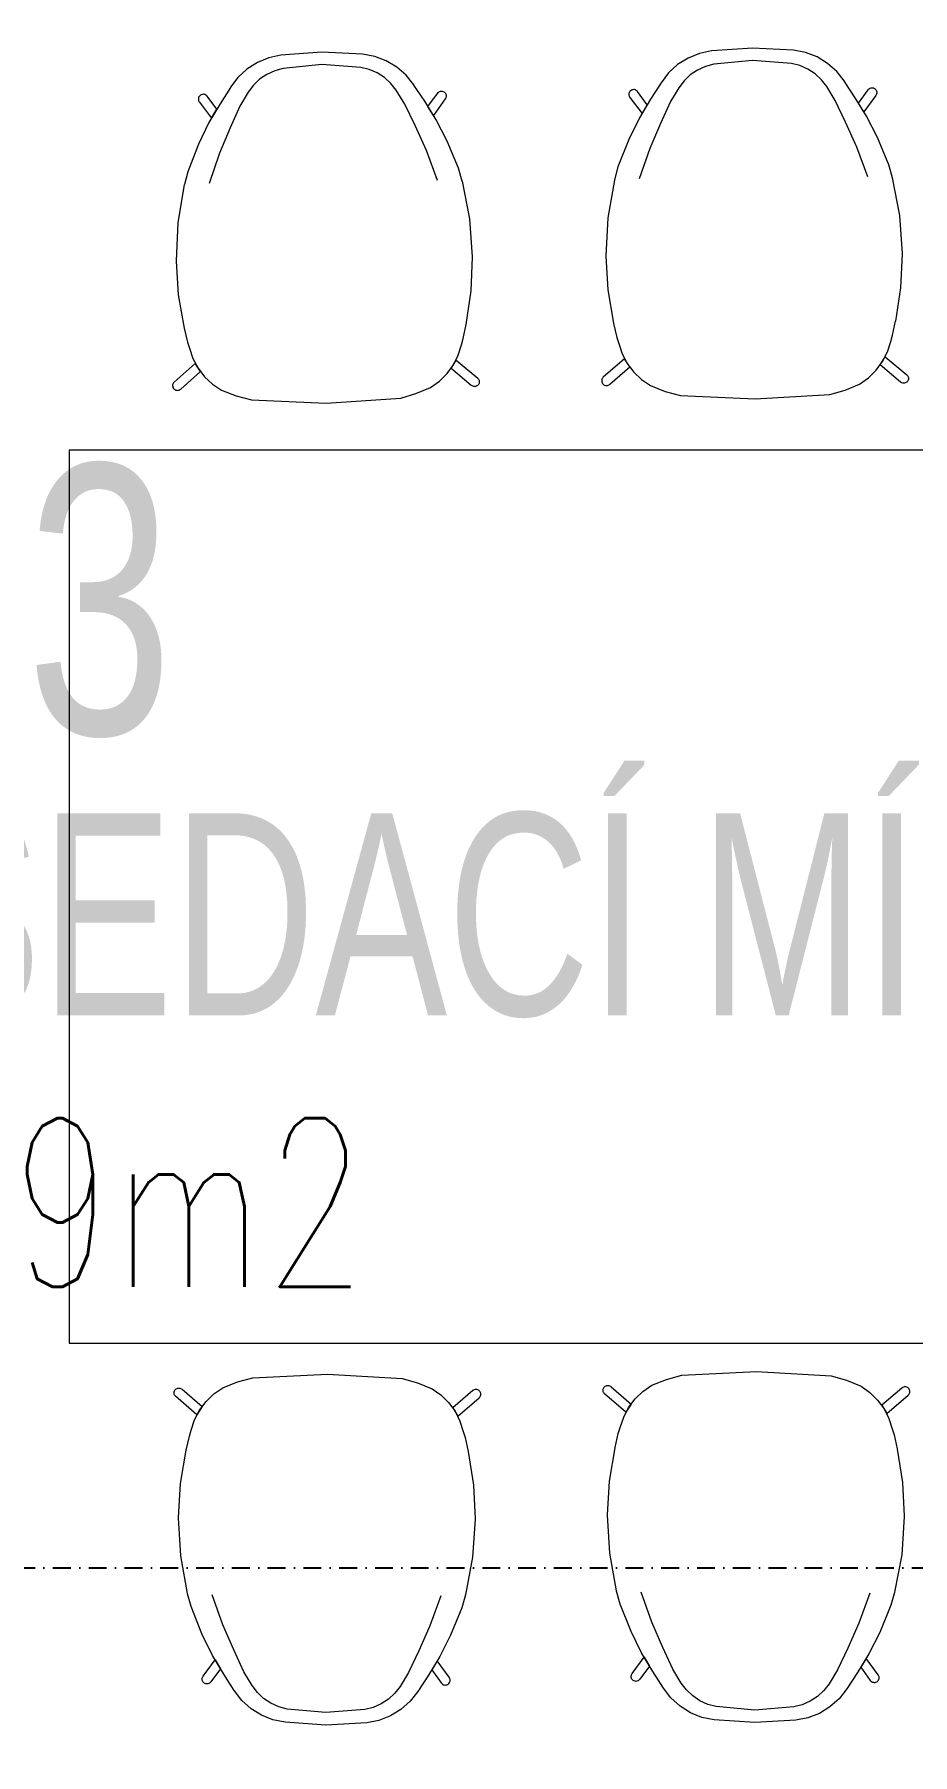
# Model space of a CAD drawing. Header units: millimetres. Extents: x -3035503 to 19821, y 792 to 235380.
# Drawn here: x -2940082 to -2938705, y 179293 to 181990 of the extents above; entities that cross this region are included whole.
import ezdxf

# ---------------------------------------------------------------- set-up
doc = ezdxf.new("R2010")
doc.units = ezdxf.units.MM
for name, pattern in [('AUSGEZOGEN', [0]), ('DD4', [0.8, 0.4, -0.2, 0, -0.2]), ('DIVIDE', [31.75, 12.7, -6.35, 0, -6.35, 0, -6.35])]:
    doc.linetypes.add(name, pattern=pattern)
for name, color, linetype in [('ARCH_F-02-CO', 251, 'Continuous'), ('ARCH_F-04-CO', 3, 'Continuous'), ('ARCH_F-06-CO', 2, 'Continuous'), ('ARCH_F-08-CO', 252, 'Continuous'), ('ARCH_N-02-CO', 251, 'Continuous'), ('ARCH_O-06-CO', 8, 'DD4'), ('ARCH_Z-02-CO', 252, 'Continuous'), ('ARCH_Z-02-DI', 252, 'DIVIDE')]:
    doc.layers.add(name, color=color, linetype=linetype)
doc.styles.add('Arial', font='arial.ttf', dxfattribs={"height": 220})
doc.styles.add('SIMPLEX', font='simplex.shx')

# ---------------------------------------------------------------- blocks, each defined once
blk = doc.blocks.new('QWQWQW')
at = {"layer": 'ARCH_N-02-CO', "linetype": 'AUSGEZOGEN', "lineweight": 20}
for p, q in [((-14426.5, -79270.5, 20640), (-14490.5, -79275.3, 20640)), ((-14362.4, -79273.6, 20640), (-14426.5, -79270.5, 20640)), ((-14426.5, -79270.5, 20640), (-14426.5, -79270.5, 20640)), ((-14426.5, -79270.5, 20640), (-14426.5, -79270.5, 20640)), ((-13834, -79272.4, 30960), (-13852, -79279.6, 30960)), ((-13815.1, -79268.5, 30960), (-13834, -79272.4, 30960)), ((-13815, -79268.5, 30960), (-13815.1, -79268.5, 30960)), ((-13815.1, -79268.5, 30960), (-13815.1, -79268.5, 30960)), ((-13751, -79264.1, 30960), (-13815, -79268.5, 30960)), ((-13686.9, -79267.5, 30960), (-13751, -79264.1, 30960)), ((-13751, -79264.1, 30960), (-13751, -79264.1, 30960)), ((-13751, -79264.1, 30960), (-13751, -79264.1, 30960)), ((-13667.9, -79271.1, 30960), (-13686.9, -79267.5, 30960)), ((-13686.9, -79267.5, 30960), (-13686.9, -79267.5, 30960)), ((-13649.8, -79278, 30960), (-13667.9, -79271.1, 30960)), ((-14543.7, -79296.9, 20640), (-14557.9, -79310, 20640)), ((-14527.4, -79286.5, 20640), (-14543.7, -79296.9, 20640)), ((-14509.5, -79279.2, 20640), (-14527.4, -79286.5, 20640)), ((-14500.2, -79299.5, 20640), (-14512.5, -79305.2, 20640)), ((-14490.5, -79275.3, 20640), (-14509.5, -79279.2, 20640)), ((-14487.1, -79295.9, 20640), (-14500.2, -79299.5, 20640)), ((-14490.5, -79275.3, 20640), (-14490.5, -79275.3, 20640)), ((-14490.5, -79275.3, 20640), (-14490.5, -79275.3, 20640)), ((-14426.3, -79290, 20640), (-14487.1, -79295.9, 20640)), ((-14487.1, -79295.9, 20640), (-14487.1, -79295.9, 20640)), ((-14365.3, -79294.4, 20640), (-14426.3, -79290, 20640)), ((-14352.1, -79297.6, 20640), (-14365.3, -79294.4, 20640)), ((-14365.3, -79294.4, 20640), (-14365.3, -79294.4, 20640)), ((-14343.3, -79277.1, 20640), (-14362.4, -79273.6, 20640)), ((-14362.4, -79273.6, 20640), (-14362.4, -79273.6, 20640)), ((-14339.6, -79303, 20640), (-14352.1, -79297.6, 20640)), ((-14325.2, -79283.9, 20640), (-14343.3, -79277.1, 20640)), ((-14308.6, -79293.9, 20640), (-14325.2, -79283.9, 20640)), ((-14294.1, -79306.6, 20640), (-14308.6, -79293.9, 20640)), ((-13868.4, -79289.9, 30960), (-13882.6, -79302.9, 30960)), ((-13852, -79279.6, 30960), (-13868.4, -79289.9, 30960)), ((-13837.2, -79298.4, 30960), (-13848.5, -79306, 30960)), ((-13824.9, -79292.7, 30960), (-13837.2, -79298.4, 30960)), ((-13811.7, -79289.2, 30960), (-13824.9, -79292.7, 30960)), ((-13750.9, -79283.6, 30960), (-13811.7, -79289.2, 30960)), ((-13811.7, -79289.2, 30960), (-13811.7, -79289.2, 30960)), ((-13689.9, -79288.3, 30960), (-13750.9, -79283.6, 30960)), ((-13676.7, -79291.6, 30960), (-13689.9, -79288.3, 30960)), ((-13689.9, -79288.3, 30960), (-13689.9, -79288.3, 30960)), ((-13664.3, -79297, 30960), (-13676.7, -79291.6, 30960)), ((-13652.9, -79304.5, 30960), (-13664.3, -79297, 30960)), ((-13633.3, -79288.1, 30960), (-13649.8, -79278, 30960)), ((-13618.8, -79300.9, 30960), (-13633.3, -79288.1, 30960)), ((-14569.6, -79325.7, 20640), (-14585.9, -79351.5, 20640)), ((-14569.5, -79325.5, 20640), (-14569.6, -79325.7, 20640)), ((-14557.9, -79310, 20640), (-14569.5, -79325.5, 20640)), ((-14533.6, -79322.3, 20640), (-14541.7, -79333.1, 20640)), ((-14523.8, -79312.9, 20640), (-14533.6, -79322.3, 20640)), ((-14512.5, -79305.2, 20640), (-14523.8, -79312.9, 20640)), ((-14328.2, -79310.3, 20640), (-14339.6, -79303, 20640)), ((-14318.1, -79319.5, 20640), (-14328.2, -79310.3, 20640)), ((-14309.7, -79330.2, 20640), (-14318.1, -79319.5, 20640)), ((-14282.1, -79321.8, 20640), (-14294.1, -79306.6, 20640)), ((-14282, -79322, 20640), (-14282.1, -79321.8, 20640)), ((-14282.1, -79321.8, 20640), (-14282.1, -79321.8, 20640)), ((-14265, -79347.4, 20640), (-14282, -79322, 20640)), ((-13894.4, -79318.5, 30960), (-13910.9, -79344.3, 30960)), ((-13894.3, -79318.3, 30960), (-13894.4, -79318.5, 30960)), ((-13882.6, -79302.9, 30960), (-13894.3, -79318.3, 30960)), ((-13866.6, -79326.2, 30960), (-13879.6, -79348, 30960)), ((-13858.4, -79315.3, 30960), (-13866.6, -79326.2, 30960)), ((-13848.5, -79306, 30960), (-13858.4, -79315.3, 30960)), ((-13642.9, -79313.7, 30960), (-13652.9, -79304.5, 30960)), ((-13634.5, -79324.4, 30960), (-13642.9, -79313.7, 30960)), ((-13621.2, -79346.1, 30960), (-13634.5, -79324.4, 30960)), ((-13634.5, -79324.4, 30960), (-13634.5, -79324.4, 30960)), ((-13606.9, -79316.1, 30960), (-13618.8, -79300.9, 30960)), ((-13606.8, -79316.3, 30960), (-13606.9, -79316.1, 30960)), ((-13606.9, -79316.1, 30960), (-13606.9, -79316.1, 30960)), ((-13589.9, -79341.9, 30960), (-13606.8, -79316.3, 30960)), ((-13568.9, -79328.4, 30960), (-13567.8, -79327.5, 30960)), ((-13567.8, -79327.5, 30960), (-13566.5, -79326.8, 30960)), ((-13566.5, -79326.8, 30960), (-13565.1, -79326.4, 30960)), ((-13565.1, -79326.4, 30960), (-13563.7, -79326.2, 30960)), ((-13563.7, -79326.2, 30960), (-13563.7, -79326.2, 30960)), ((-13563.7, -79326.2, 30960), (-13562.4, -79326.3, 30960)), ((-13562.4, -79326.3, 30960), (-13561.1, -79326.6, 30960)), ((-13561.1, -79326.6, 30960), (-13559.9, -79327.2, 30960)), ((-13559.9, -79327.2, 30960), (-13558.8, -79327.9, 30960)), ((-14619.8, -79342.6, 20640), (-14619.9, -79344.1, 20640)), ((-14619.9, -79344.1, 20640), (-14619.9, -79344.1, 20640)), ((-14619.9, -79344.1, 20640), (-14619.8, -79345.3, 20640)), ((-14619.4, -79341.2, 20640), (-14619.8, -79342.6, 20640)), ((-14619.8, -79345.3, 20640), (-14619.5, -79346.5, 20640)), ((-14619.5, -79346.5, 20640), (-14619, -79347.6, 20640)), ((-14618.7, -79339.9, 20640), (-14619.4, -79341.2, 20640)), ((-14619, -79347.6, 20640), (-14618.3, -79348.7, 20640)), ((-14617.8, -79338.7, 20640), (-14618.7, -79339.9, 20640)), ((-14618.3, -79348.7, 20640), (-14599.1, -79374, 20640)), ((-14616.7, -79337.8, 20640), (-14617.8, -79338.7, 20640)), ((-14615.4, -79337.1, 20640), (-14616.7, -79337.8, 20640)), ((-14614, -79336.6, 20640), (-14615.4, -79337.1, 20640)), ((-14612.5, -79336.4, 20640), (-14614, -79336.6, 20640)), ((-14611, -79336.6, 20640), (-14612.5, -79336.4, 20640)), ((-14612.5, -79336.4, 20640), (-14612.5, -79336.4, 20640)), ((-14609.6, -79337, 20640), (-14611, -79336.6, 20640)), ((-14608.3, -79337.6, 20640), (-14609.6, -79337, 20640)), ((-14607.2, -79338.5, 20640), (-14608.3, -79337.6, 20640)), ((-14606.3, -79339.6, 20640), (-14607.2, -79338.5, 20640)), ((-14590.9, -79360, 20640), (-14606.3, -79339.6, 20640)), ((-14606.3, -79339.6, 20640), (-14606.3, -79339.6, 20640)), ((-14585.9, -79351.5, 20640), (-14603.2, -79380.9, 20640)), ((-14541.7, -79333.1, 20640), (-14554.6, -79355.1, 20640)), ((-14296.3, -79351.8, 20640), (-14309.7, -79330.2, 20640)), ((-14309.7, -79330.2, 20640), (-14309.7, -79330.2, 20640)), ((-14279.9, -79385.6, 20640), (-14296.3, -79351.8, 20640)), ((-14247.1, -79376.4, 20640), (-14265, -79347.4, 20640)), ((-14259.9, -79355.8, 20640), (-14245, -79335, 20640)), ((-14232.8, -79343.7, 20640), (-14251.3, -79369.6, 20640)), ((-14245, -79335, 20640), (-14244.1, -79333.9, 20640)), ((-14245, -79335, 20640), (-14245, -79335, 20640)), ((-14244.1, -79333.9, 20640), (-14243, -79332.9, 20640)), ((-14243, -79332.9, 20640), (-14241.7, -79332.3, 20640)), ((-14241.7, -79332.3, 20640), (-14240.3, -79331.8, 20640)), ((-14240.3, -79331.8, 20640), (-14238.9, -79331.7, 20640)), ((-14238.9, -79331.7, 20640), (-14238.9, -79331.7, 20640)), ((-14238.9, -79331.7, 20640), (-14237.6, -79331.8, 20640)), ((-14237.6, -79331.8, 20640), (-14236.3, -79332.1, 20640)), ((-14236.3, -79332.1, 20640), (-14235.1, -79332.6, 20640)), ((-14235.1, -79332.6, 20640), (-14234, -79333.4, 20640)), ((-14234, -79333.4, 20640), (-14233.1, -79334.3, 20640)), ((-14233.1, -79334.3, 20640), (-14232.3, -79335.3, 20640)), ((-14232.1, -79342.7, 20640), (-14232.8, -79343.7, 20640)), ((-14232.3, -79335.3, 20640), (-14231.7, -79336.5, 20640)), ((-14231.6, -79341.5, 20640), (-14232.1, -79342.7, 20640)), ((-14231.7, -79336.5, 20640), (-14231.4, -79337.8, 20640)), ((-14231.3, -79340.3, 20640), (-14231.6, -79341.5, 20640)), ((-14231.4, -79337.8, 20640), (-14231.3, -79339.1, 20640)), ((-14231.3, -79339.1, 20640), (-14231.3, -79339.1, 20640)), ((-14231.3, -79339.1, 20640), (-14231.3, -79340.3, 20640)), ((-13944.7, -79335.2, 30960), (-13944.8, -79336.7, 30960)), ((-13944.8, -79336.7, 30960), (-13944.8, -79336.7, 30960)), ((-13944.8, -79336.7, 30960), (-13944.7, -79337.9, 30960)), ((-13944.3, -79333.8, 30960), (-13944.7, -79335.2, 30960)), ((-13944.7, -79337.9, 30960), (-13944.4, -79339.1, 30960)), ((-13944.4, -79339.1, 30960), (-13943.9, -79340.3, 30960)), ((-13943.6, -79332.5, 30960), (-13944.3, -79333.8, 30960)), ((-13943.9, -79340.3, 30960), (-13943.2, -79341.3, 30960)), ((-13942.6, -79331.3, 30960), (-13943.6, -79332.5, 30960)), ((-13943.2, -79341.3, 30960), (-13924.2, -79366.8, 30960)), ((-13941.5, -79330.4, 30960), (-13942.6, -79331.3, 30960)), ((-13940.2, -79329.7, 30960), (-13941.5, -79330.4, 30960)), ((-13938.8, -79329.3, 30960), (-13940.2, -79329.7, 30960)), ((-13937.3, -79329.1, 30960), (-13938.8, -79329.3, 30960)), ((-13935.9, -79329.2, 30960), (-13937.3, -79329.1, 30960)), ((-13937.3, -79329.1, 30960), (-13937.3, -79329.1, 30960)), ((-13934.5, -79329.6, 30960), (-13935.9, -79329.2, 30960)), ((-13933.2, -79330.3, 30960), (-13934.5, -79329.6, 30960)), ((-13932.1, -79331.2, 30960), (-13933.2, -79330.3, 30960)), ((-13931.1, -79332.3, 30960), (-13932.1, -79331.2, 30960)), ((-13915.9, -79352.8, 30960), (-13931.1, -79332.3, 30960)), ((-13931.1, -79332.3, 30960), (-13931.1, -79332.3, 30960)), ((-13910.9, -79344.3, 30960), (-13928.2, -79373.6, 30960)), ((-13924.2, -79366.8, 30960), (-13915.9, -79352.8, 30960)), ((-13879.6, -79348, 30960), (-13895.2, -79382.2, 30960)), ((-13605, -79380, 30960), (-13621.2, -79346.1, 30960)), ((-13572.1, -79370.9, 30960), (-13589.9, -79341.9, 30960)), ((-13584.8, -79350.2, 30960), (-13569.9, -79329.5, 30960)), ((-13576.3, -79364.1, 30960), (-13584.8, -79350.2, 30960)), ((-13557.7, -79338.3, 30960), (-13576.3, -79364.1, 30960)), ((-13569.9, -79329.5, 30960), (-13568.9, -79328.4, 30960)), ((-13569.9, -79329.5, 30960), (-13569.9, -79329.5, 30960)), ((-13558.8, -79327.9, 30960), (-13557.9, -79328.9, 30960)), ((-13557.9, -79328.9, 30960), (-13557.1, -79329.9, 30960)), ((-13557, -79337.3, 30960), (-13557.7, -79338.3, 30960)), ((-13557.1, -79329.9, 30960), (-13556.6, -79331.1, 30960)), ((-13556.5, -79336.1, 30960), (-13557, -79337.3, 30960)), ((-13556.6, -79331.1, 30960), (-13556.2, -79332.4, 30960)), ((-13556.2, -79334.9, 30960), (-13556.5, -79336.1, 30960)), ((-13556.2, -79332.4, 30960), (-13556.1, -79333.7, 30960)), ((-13556.1, -79333.7, 30960), (-13556.2, -79334.9, 30960)), ((-13556.1, -79333.7, 30960), (-13556.1, -79333.7, 30960)), ((-14603.2, -79380.9, 20640), (-14619.6, -79414.8, 20640)), ((-14599.1, -79374, 20640), (-14590.9, -79360, 20640)), ((-14554.6, -79355.1, 20640), (-14570.1, -79389.3, 20640)), ((-14251.3, -79369.6, 20640), (-14259.9, -79355.8, 20640)), ((-14229.7, -79409.8, 20640), (-14247.1, -79376.4, 20640)), ((-13928.2, -79373.6, 30960), (-13944.9, -79407.4, 30960)), ((-13587.5, -79419.2, 30960), (-13605, -79380, 30960)), ((-13555, -79404.4, 30960), (-13572.1, -79370.9, 30960)), ((-14570.1, -79389.3, 20640), (-14586.7, -79428.9, 20640)), ((-14262.3, -79424.8, 20640), (-14279.9, -79385.6, 20640)), ((-13944.9, -79407.4, 30960), (-13961.9, -79450.3, 30960)), ((-13895.2, -79382.2, 30960), (-13912.1, -79421.7, 30960)), ((-13537.3, -79447.1, 30960), (-13555, -79404.4, 30960)), ((-14619.6, -79414.8, 20640), (-14636.4, -79457.8, 20640)), ((-14586.7, -79428.9, 20640), (-14603.1, -79476.1, 20640)), ((-14244.7, -79471.5, 20640), (-14262.3, -79424.8, 20640)), ((-14211.8, -79452.4, 20640), (-14229.7, -79409.8, 20640)), ((-13912.1, -79421.7, 30960), (-13928.7, -79468.8, 30960)), ((-13570.2, -79466, 30960), (-13587.5, -79419.2, 30960)), ((-14636.4, -79457.8, 20640), (-14641.8, -79478.1, 20640)), ((-14206, -79472.5, 20640), (-14211.8, -79452.4, 20640)), ((-13961.9, -79450.3, 30960), (-13967.4, -79470.6, 30960)), ((-13531.5, -79467.2, 30960), (-13537.3, -79447.1, 30960)), ((-14641.9, -79478.4, 20640), (-14652, -79537.4, 20640)), ((-14641.8, -79478.1, 20640), (-14641.9, -79478.4, 20640)), ((-14641.9, -79478.4, 20640), (-14641.9, -79478.4, 20640)), ((-14205.9, -79472.8, 20640), (-14206, -79472.5, 20640)), ((-14194.3, -79531.6, 20640), (-14205.9, -79472.8, 20640)), ((-13967.4, -79470.9, 30960), (-13977.8, -79529.9, 30960)), ((-13967.4, -79470.6, 30960), (-13967.4, -79470.9, 30960)), ((-13967.4, -79470.9, 30960), (-13967.4, -79470.9, 30960)), ((-13531.4, -79467.5, 30960), (-13531.5, -79467.2, 30960)), ((-13520.1, -79526.3, 30960), (-13531.4, -79467.5, 30960)), ((-14652, -79537.4, 20640), (-14654.8, -79597.3, 20640)), ((-14189.9, -79591.3, 20640), (-14194.3, -79531.6, 20640)), ((-13977.8, -79529.9, 30960), (-13981, -79589.7, 30960)), ((-13516, -79586.1, 30960), (-13520.1, -79526.3, 30960)), ((-14192, -79644.8, 20640), (-14189.9, -79591.9, 20640)), ((-14189.9, -79591.9, 20640), (-14189.9, -79591.3, 20640)), ((-14189.9, -79591.3, 20640), (-14189.9, -79591.3, 20640)), ((-13981, -79589.7, 30960), (-13981, -79590.3, 30960)), ((-13981, -79590.3, 30960), (-13981, -79590.3, 30960)), ((-13981, -79590.3, 30960), (-13977.8, -79643.2, 30960)), ((-13518.4, -79639.6, 30960), (-13516, -79586.7, 30960)), ((-13516, -79586.7, 30960), (-13516, -79586.1, 30960)), ((-13516, -79586.1, 30960), (-13516, -79586.1, 30960)), ((-14654.8, -79597.3, 20640), (-14654.8, -79597.9, 20640)), ((-14654.8, -79597.9, 20640), (-14654.8, -79597.9, 20640)), ((-14654.8, -79597.9, 20640), (-14651.3, -79650.7, 20640)), ((-14651.3, -79650.7, 20640), (-14642.2, -79702.9, 20640)), ((-14199.8, -79697.2, 20640), (-14192, -79644.8, 20640)), ((-13977.8, -79643.2, 30960), (-13968.9, -79695.4, 30960)), ((-13526.5, -79692, 30960), (-13518.4, -79639.6, 30960)), ((-14642.2, -79702.9, 20640), (-14642.1, -79703.1, 20640)), ((-14642.1, -79703.1, 20640), (-14636.9, -79725, 20640)), ((-14204.5, -79719.5, 20640), (-14199.9, -79697.5, 20640)), ((-14199.9, -79697.5, 20640), (-14199.8, -79697.2, 20640)), ((-14199.8, -79697.2, 20640), (-14199.8, -79697.2, 20640)), ((-13968.9, -79695.4, 30960), (-13968.8, -79695.6, 30960)), ((-13968.8, -79695.6, 30960), (-13963.7, -79717.5, 30960)), ((-13531.3, -79714.2, 30960), (-13526.6, -79692.2, 30960)), ((-13526.6, -79692.2, 30960), (-13526.5, -79692, 30960)), ((-13526.5, -79692, 30960), (-13526.5, -79692, 30960)), ((-14636.9, -79725, 20640), (-14633.9, -79734.4, 20640)), ((-14212.4, -79745.3, 20640), (-14207.3, -79729.1, 20640)), ((-14207.3, -79729.1, 20640), (-14204.5, -79719.5, 20640)), ((-13963.7, -79717.5, 30960), (-13960.7, -79727, 30960)), ((-13960.7, -79727, 30960), (-13960.7, -79727.1, 30960)), ((-13960.7, -79727.1, 30960), (-13960.7, -79727.1, 30960)), ((-13960.7, -79727.1, 30960), (-13955.3, -79743.2, 30960)), ((-13539.3, -79740, 30960), (-13534.2, -79723.8, 30960)), ((-13534.2, -79723.8, 30960), (-13531.3, -79714.2, 30960)), ((-14624.7, -79758.3, 20640), (-14657.9, -79787.6, 20640)), ((-14633.9, -79734.4, 20640), (-14633.8, -79734.5, 20640)), ((-14633.8, -79734.5, 20640), (-14633.8, -79734.5, 20640)), ((-14633.8, -79734.5, 20640), (-14628.4, -79750.6, 20640)), ((-14628.4, -79750.6, 20640), (-14620.4, -79765.6, 20640)), ((-14616.6, -79771.2, 20640), (-14624.7, -79758.3, 20640)), ((-14223.7, -79766.2, 20640), (-14215.9, -79753.1, 20640)), ((-14220, -79760.5, 20640), (-14212.4, -79745.3, 20640)), ((-14215.9, -79753.1, 20640), (-14181.9, -79781.5, 20640)), ((-13951.7, -79750.9, 30960), (-13985.1, -79780, 30960)), ((-13955.3, -79743.2, 30960), (-13947.4, -79758.2, 30960)), ((-13943.6, -79763.8, 30960), (-13951.7, -79750.9, 30960)), ((-13947.4, -79758.2, 30960), (-13937.2, -79771.8, 30960)), ((-13557, -79768.9, 30960), (-13547, -79755.2, 30960)), ((-13550.7, -79760.8, 30960), (-13542.8, -79747.8, 30960)), ((-13547, -79755.2, 30960), (-13539.3, -79740, 30960)), ((-13542.8, -79747.8, 30960), (-13509, -79776.4, 30960)), ((-14647.6, -79798.6, 20640), (-14616.6, -79771.2, 20640)), ((-14620.4, -79765.6, 20640), (-14610.1, -79779.2, 20640)), ((-14610.1, -79779.2, 20640), (-14597.8, -79790.8, 20640)), ((-14242, -79786.3, 20640), (-14229.9, -79774.3, 20640)), ((-14229.9, -79774.3, 20640), (-14220, -79760.5, 20640)), ((-14191.9, -79792.7, 20640), (-14223.7, -79766.2, 20640)), ((-14181.9, -79781.5, 20640), (-14181.9, -79781.5, 20640)), ((-14181.9, -79781.5, 20640), (-14181, -79782.4, 20640)), ((-14181, -79782.4, 20640), (-14180.3, -79783.5, 20640)), ((-14180.3, -79783.5, 20640), (-14179.8, -79784.6, 20640)), ((-14179.8, -79784.6, 20640), (-14179.5, -79785.8, 20640)), ((-14179.5, -79785.8, 20640), (-14179.4, -79787, 20640)), ((-13987.4, -79784.4, 30960), (-13987.5, -79785.6, 30960)), ((-13987.5, -79785.6, 30960), (-13987.5, -79785.6, 30960)), ((-13987.5, -79785.6, 30960), (-13987.3, -79787.1, 30960)), ((-13987.1, -79783.2, 30960), (-13987.4, -79784.4, 30960)), ((-13986.6, -79782, 30960), (-13987.1, -79783.2, 30960)), ((-13985.9, -79781, 30960), (-13986.6, -79782, 30960)), ((-13985.1, -79780, 30960), (-13985.9, -79781, 30960)), ((-13985.1, -79780, 30960), (-13985.1, -79780, 30960)), ((-13974.8, -79791.1, 30960), (-13943.6, -79763.8, 30960)), ((-13937.2, -79771.8, 30960), (-13924.9, -79783.6, 30960)), ((-13924.9, -79783.6, 30960), (-13910.9, -79793.2, 30960)), ((-13583, -79790.6, 30960), (-13569.1, -79780.8, 30960)), ((-13569.1, -79780.8, 30960), (-13557, -79768.9, 30960)), ((-13519.1, -79787.5, 30960), (-13550.7, -79760.8, 30960)), ((-13509, -79776.4, 30960), (-13509, -79776.4, 30960)), ((-13509, -79776.4, 30960), (-13508.2, -79777.3, 30960)), ((-13507.5, -79785.7, 30960), (-13508.3, -79786.7, 30960)), ((-13508.2, -79777.3, 30960), (-13507.5, -79778.3, 30960)), ((-13507.5, -79778.3, 30960), (-13507, -79779.5, 30960)), ((-13507, -79784.5, 30960), (-13507.5, -79785.7, 30960)), ((-13507, -79779.5, 30960), (-13506.6, -79780.7, 30960)), ((-13506.6, -79783.2, 30960), (-13507, -79784.5, 30960)), ((-13506.6, -79780.7, 30960), (-13506.5, -79781.9, 30960)), ((-13506.5, -79781.9, 30960), (-13506.6, -79783.2, 30960)), ((-13506.5, -79781.9, 30960), (-13506.5, -79781.9, 30960)), ((-14660.2, -79792, 20640), (-14660.3, -79793.2, 20640)), ((-14660.3, -79793.2, 20640), (-14660.3, -79793.2, 20640)), ((-14660.3, -79793.2, 20640), (-14660.1, -79794.7, 20640)), ((-14659.9, -79790.7, 20640), (-14660.2, -79792, 20640)), ((-14660.1, -79794.7, 20640), (-14659.7, -79796.1, 20640)), ((-14659.4, -79789.6, 20640), (-14659.9, -79790.7, 20640)), ((-14659.7, -79796.1, 20640), (-14659, -79797.4, 20640)), ((-14658.8, -79788.6, 20640), (-14659.4, -79789.6, 20640)), ((-14659, -79797.4, 20640), (-14658, -79798.5, 20640)), ((-14657.9, -79787.6, 20640), (-14658.8, -79788.6, 20640)), ((-14658, -79798.5, 20640), (-14656.9, -79799.4, 20640)), ((-14657.9, -79787.6, 20640), (-14657.9, -79787.6, 20640)), ((-14656.9, -79799.4, 20640), (-14655.6, -79800.1, 20640)), ((-14655.6, -79800.1, 20640), (-14654.2, -79800.5, 20640)), ((-14654.2, -79800.5, 20640), (-14652.7, -79800.6, 20640)), ((-14652.7, -79800.6, 20640), (-14651.3, -79800.5, 20640)), ((-14652.7, -79800.6, 20640), (-14652.7, -79800.6, 20640)), ((-14651.3, -79800.5, 20640), (-14650, -79800.1, 20640)), ((-14650, -79800.1, 20640), (-14648.7, -79799.4, 20640)), ((-14648.7, -79799.4, 20640), (-14647.6, -79798.6, 20640)), ((-14597.8, -79790.8, 20640), (-14583.7, -79800.4, 20640)), ((-14583.7, -79800.4, 20640), (-14583.7, -79800.4, 20640)), ((-14583.7, -79800.4, 20640), (-14583.7, -79800.4, 20640)), ((-14583.7, -79800.4, 20640), (-14560.5, -79809.3, 20640)), ((-14560.5, -79809.3, 20640), (-14536.6, -79815.6, 20640)), ((-14419.4, -79820.5, 20640), (-14302.6, -79812.6, 20640)), ((-14302.6, -79812.6, 20640), (-14302.5, -79812.6, 20640)), ((-14302.5, -79812.6, 20640), (-14278.7, -79805.7, 20640)), ((-14302.5, -79812.6, 20640), (-14302.5, -79812.6, 20640)), ((-14278.7, -79805.7, 20640), (-14255.8, -79796.2, 20640)), ((-14255.8, -79796.2, 20640), (-14242, -79786.3, 20640)), ((-14255.8, -79796.2, 20640), (-14255.8, -79796.2, 20640)), ((-14190.8, -79793.6, 20640), (-14191.9, -79792.7, 20640)), ((-14189.5, -79794.2, 20640), (-14190.8, -79793.6, 20640)), ((-14188.2, -79794.5, 20640), (-14189.5, -79794.2, 20640)), ((-14186.8, -79794.7, 20640), (-14188.2, -79794.5, 20640)), ((-14185.5, -79794.5, 20640), (-14186.8, -79794.7, 20640)), ((-14186.8, -79794.7, 20640), (-14186.8, -79794.7, 20640)), ((-14184.2, -79794.2, 20640), (-14185.5, -79794.5, 20640)), ((-14183.1, -79793.6, 20640), (-14184.2, -79794.2, 20640)), ((-14182, -79792.8, 20640), (-14183.1, -79793.6, 20640)), ((-14181.1, -79791.9, 20640), (-14182, -79792.8, 20640)), ((-14180.3, -79790.8, 20640), (-14181.1, -79791.9, 20640)), ((-14179.8, -79789.6, 20640), (-14180.3, -79790.8, 20640)), ((-14179.5, -79788.3, 20640), (-14179.8, -79789.6, 20640)), ((-14179.4, -79787, 20640), (-14179.5, -79788.3, 20640)), ((-14179.4, -79787, 20640), (-14179.4, -79787, 20640)), ((-13987.3, -79787.1, 30960), (-13986.9, -79788.5, 30960)), ((-13986.9, -79788.5, 30960), (-13986.2, -79789.8, 30960)), ((-13986.2, -79789.8, 30960), (-13985.2, -79790.9, 30960)), ((-13985.2, -79790.9, 30960), (-13984.1, -79791.8, 30960)), ((-13984.1, -79791.8, 30960), (-13982.8, -79792.5, 30960)), ((-13982.8, -79792.5, 30960), (-13981.4, -79792.9, 30960)), ((-13981.4, -79792.9, 30960), (-13979.9, -79793.1, 30960)), ((-13979.9, -79793.1, 30960), (-13978.5, -79792.9, 30960)), ((-13979.9, -79793.1, 30960), (-13979.9, -79793.1, 30960)), ((-13978.5, -79792.9, 30960), (-13977.2, -79792.5, 30960)), ((-13977.2, -79792.5, 30960), (-13975.9, -79791.9, 30960)), ((-13975.9, -79791.9, 30960), (-13974.8, -79791.1, 30960)), ((-13910.9, -79793.2, 30960), (-13910.9, -79793.2, 30960)), ((-13910.9, -79793.2, 30960), (-13910.9, -79793.2, 30960)), ((-13910.9, -79793.2, 30960), (-13887.8, -79802.2, 30960)), ((-13887.8, -79802.2, 30960), (-13863.8, -79808.6, 30960)), ((-13863.8, -79808.6, 30960), (-13863.8, -79808.6, 30960)), ((-13863.8, -79808.6, 30960), (-13746.8, -79814.1, 30960)), ((-13746.7, -79814.1, 30960), (-13629.8, -79806.8, 30960)), ((-13629.8, -79806.8, 30960), (-13605.9, -79800.1, 30960)), ((-13629.8, -79806.8, 30960), (-13629.8, -79806.8, 30960)), ((-13629.8, -79806.8, 30960), (-13629.8, -79806.8, 30960)), ((-13605.9, -79800.1, 30960), (-13583, -79790.6, 30960)), ((-13583, -79790.6, 30960), (-13583, -79790.6, 30960)), ((-13518, -79788.4, 30960), (-13519.1, -79787.5, 30960)), ((-13516.7, -79789, 30960), (-13518, -79788.4, 30960)), ((-13515.4, -79789.4, 30960), (-13516.7, -79789, 30960)), ((-13514, -79789.5, 30960), (-13515.4, -79789.4, 30960)), ((-13512.7, -79789.3, 30960), (-13514, -79789.5, 30960)), ((-13514, -79789.5, 30960), (-13514, -79789.5, 30960)), ((-13511.4, -79789, 30960), (-13512.7, -79789.3, 30960)), ((-13510.2, -79788.4, 30960), (-13511.4, -79789, 30960)), ((-13509.2, -79787.7, 30960), (-13510.2, -79788.4, 30960)), ((-13508.3, -79786.7, 30960), (-13509.2, -79787.7, 30960)), ((-14536.6, -79815.6, 20640), (-14536.6, -79815.6, 20640)), ((-14536.6, -79815.6, 20640), (-14419.5, -79820.5, 20640)), ((-14419.5, -79820.5, 20640), (-14419.4, -79820.5, 20640)), ((-14419.4, -79820.5, 20640), (-14419.4, -79820.5, 20640)), ((-13746.8, -79814.1, 30960), (-13746.7, -79814.1, 30960)), ((-13746.7, -79814.1, 30960), (-13746.7, -79814.1, 30960)), ((-14822.2, -79894.2), (-14822.2, -81294.2)), ((-11322.2, -79894.2), (-14822.2, -79894.2)), ((-14822.2, -81294.2), (-11322.2, -81294.2)), ((-14558.4, -81354.9, 20640), (-14534.4, -81348.4, 20640)), ((-14534.4, -81348.4, 20640), (-14417.4, -81342.6, 20640)), ((-14534.4, -81348.4, 20640), (-14534.4, -81348.4, 20640)), ((-14417.4, -81342.6, 20640), (-14417.3, -81342.6, 20640)), ((-14417.3, -81342.6, 20640), (-14417.3, -81342.6, 20640)), ((-14417.3, -81342.6, 20640), (-14300.4, -81349.5, 20640)), ((-14300.4, -81349.5, 20640), (-14300.4, -81349.5, 20640)), ((-14300.4, -81349.5, 20640), (-14300.4, -81349.5, 20640)), ((-14300.4, -81349.5, 20640), (-14276.5, -81356.2, 20640)), ((-13885.7, -81350.9, 30960), (-13861.7, -81344.4, 30960)), ((-13861.7, -81344.4, 30960), (-13744.7, -81338.6, 30960)), ((-13861.7, -81344.4, 30960), (-13861.7, -81344.4, 30960)), ((-13744.7, -81338.6, 30960), (-13744.7, -81338.6, 30960)), ((-13744.7, -81338.6, 30960), (-13744.7, -81338.6, 30960)), ((-13744.7, -81338.6, 30960), (-13627.7, -81345.5, 30960)), ((-13627.7, -81345.5, 30960), (-13627.7, -81345.5, 30960)), ((-13627.7, -81345.5, 30960), (-13627.7, -81345.5, 30960)), ((-13627.7, -81345.5, 30960), (-13603.8, -81352.2, 30960)), ((-14658, -81371.9, 20640), (-14657.8, -81370.4, 20640)), ((-14657.9, -81373.1, 20640), (-14658, -81371.9, 20640)), ((-14658, -81371.9, 20640), (-14658, -81371.9, 20640)), ((-14657.6, -81374.3, 20640), (-14657.9, -81373.1, 20640)), ((-14657.8, -81370.4, 20640), (-14657.4, -81369, 20640)), ((-14657.1, -81375.4, 20640), (-14657.6, -81374.3, 20640)), ((-14657.4, -81369, 20640), (-14656.7, -81367.7, 20640)), ((-14656.4, -81376.5, 20640), (-14657.1, -81375.4, 20640)), ((-14656.7, -81367.7, 20640), (-14655.8, -81366.5, 20640)), ((-14655.6, -81377.4, 20640), (-14656.4, -81376.5, 20640)), ((-14655.8, -81366.5, 20640), (-14654.6, -81365.6, 20640)), ((-14654.6, -81365.6, 20640), (-14653.3, -81364.9, 20640)), ((-14653.3, -81364.9, 20640), (-14651.9, -81364.5, 20640)), ((-14651.9, -81364.5, 20640), (-14650.4, -81364.4, 20640)), ((-14650.4, -81364.4, 20640), (-14650.4, -81364.4, 20640)), ((-14650.4, -81364.4, 20640), (-14649, -81364.5, 20640)), ((-14649, -81364.5, 20640), (-14647.7, -81364.9, 20640)), ((-14647.7, -81364.9, 20640), (-14646.5, -81365.5, 20640)), ((-14646.5, -81365.5, 20640), (-14645.4, -81366.4, 20640)), ((-14645.4, -81366.4, 20640), (-14614.1, -81393.5, 20640)), ((-14607.7, -81385.5, 20640), (-14595.4, -81373.7, 20640)), ((-14595.4, -81373.7, 20640), (-14581.4, -81364, 20640)), ((-14581.4, -81364, 20640), (-14558.4, -81354.9, 20640)), ((-14581.4, -81364, 20640), (-14581.4, -81364, 20640)), ((-14581.4, -81364, 20640), (-14581.4, -81364, 20640)), ((-14276.5, -81356.2, 20640), (-14253.5, -81365.6, 20640)), ((-14253.5, -81365.6, 20640), (-14253.5, -81365.6, 20640)), ((-14253.5, -81365.6, 20640), (-14239.6, -81375.3, 20640)), ((-14239.6, -81375.3, 20640), (-14227.5, -81387.2, 20640)), ((-14189.6, -81368.5, 20640), (-14221.1, -81395.3, 20640)), ((-14188.5, -81367.6, 20640), (-14189.6, -81368.5, 20640)), ((-14187.2, -81367, 20640), (-14188.5, -81367.6, 20640)), ((-14185.9, -81366.6, 20640), (-14187.2, -81367, 20640)), ((-14184.5, -81366.5, 20640), (-14185.9, -81366.6, 20640)), ((-14183.2, -81366.6, 20640), (-14184.5, -81366.5, 20640)), ((-14184.5, -81366.5, 20640), (-14184.5, -81366.5, 20640)), ((-14181.9, -81367, 20640), (-14183.2, -81366.6, 20640)), ((-14180.8, -81367.5, 20640), (-14181.9, -81367, 20640)), ((-14179.7, -81368.3, 20640), (-14180.8, -81367.5, 20640)), ((-14178.8, -81369.2, 20640), (-14179.7, -81368.3, 20640)), ((-14178, -81370.3, 20640), (-14178.8, -81369.2, 20640)), ((-14177.5, -81371.5, 20640), (-14178, -81370.3, 20640)), ((-14178, -81377.6, 20640), (-14177.4, -81376.5, 20640)), ((-14177.1, -81372.8, 20640), (-14177.5, -81371.5, 20640)), ((-14177.4, -81376.5, 20640), (-14177.1, -81375.3, 20640)), ((-14177, -81374.1, 20640), (-14177.1, -81372.8, 20640)), ((-14177.1, -81375.3, 20640), (-14177, -81374.1, 20640)), ((-14177, -81374.1, 20640), (-14177, -81374.1, 20640)), ((-13985.3, -81367.8, 30960), (-13985.1, -81366.4, 30960)), ((-13985.2, -81369.1, 30960), (-13985.3, -81367.8, 30960)), ((-13985.3, -81367.8, 30960), (-13985.3, -81367.8, 30960)), ((-13984.9, -81370.3, 30960), (-13985.2, -81369.1, 30960)), ((-13985.1, -81366.4, 30960), (-13984.7, -81365, 30960)), ((-13984.4, -81371.4, 30960), (-13984.9, -81370.3, 30960)), ((-13984.7, -81365, 30960), (-13984, -81363.7, 30960)), ((-13983.7, -81372.5, 30960), (-13984.4, -81371.4, 30960)), ((-13984, -81363.7, 30960), (-13983.1, -81362.5, 30960)), ((-13982.9, -81373.4, 30960), (-13983.7, -81372.5, 30960)), ((-13983.1, -81362.5, 30960), (-13981.9, -81361.6, 30960)), ((-13949.4, -81402.4, 30960), (-13982.9, -81373.4, 30960)), ((-13982.9, -81373.4, 30960), (-13982.9, -81373.4, 30960)), ((-13981.9, -81361.6, 30960), (-13980.6, -81360.9, 30960)), ((-13980.6, -81360.9, 30960), (-13979.2, -81360.5, 30960)), ((-13979.2, -81360.5, 30960), (-13977.7, -81360.3, 30960)), ((-13977.7, -81360.3, 30960), (-13977.7, -81360.3, 30960)), ((-13977.7, -81360.3, 30960), (-13976.4, -81360.5, 30960)), ((-13976.4, -81360.5, 30960), (-13975, -81360.9, 30960)), ((-13975, -81360.9, 30960), (-13973.8, -81361.5, 30960)), ((-13973.8, -81361.5, 30960), (-13972.7, -81362.3, 30960)), ((-13972.7, -81362.3, 30960), (-13941.4, -81389.5, 30960)), ((-13935, -81381.5, 30960), (-13922.7, -81369.7, 30960)), ((-13922.7, -81369.7, 30960), (-13908.7, -81360, 30960)), ((-13908.7, -81360, 30960), (-13885.7, -81350.9, 30960)), ((-13908.7, -81360, 30960), (-13908.7, -81360, 30960)), ((-13908.7, -81360, 30960), (-13908.7, -81360, 30960)), ((-13603.8, -81352.2, 30960), (-13580.8, -81361.5, 30960)), ((-13580.8, -81361.5, 30960), (-13580.8, -81361.5, 30960)), ((-13580.8, -81361.5, 30960), (-13566.9, -81371.3, 30960)), ((-13566.9, -81371.3, 30960), (-13554.8, -81383.2, 30960)), ((-13516.9, -81364.4, 30960), (-13548.4, -81391.3, 30960)), ((-13540.5, -81404.3, 30960), (-13506.8, -81375.6, 30960)), ((-13515.8, -81363.6, 30960), (-13516.9, -81364.4, 30960)), ((-13514.5, -81363, 30960), (-13515.8, -81363.6, 30960)), ((-13513.2, -81362.6, 30960), (-13514.5, -81363, 30960)), ((-13511.8, -81362.5, 30960), (-13513.2, -81362.6, 30960)), ((-13510.5, -81362.6, 30960), (-13511.8, -81362.5, 30960)), ((-13511.8, -81362.5, 30960), (-13511.8, -81362.5, 30960)), ((-13509.2, -81363, 30960), (-13510.5, -81362.6, 30960)), ((-13508.1, -81363.5, 30960), (-13509.2, -81363, 30960)), ((-13507, -81364.3, 30960), (-13508.1, -81363.5, 30960)), ((-13506.1, -81365.2, 30960), (-13507, -81364.3, 30960)), ((-13506.8, -81375.6, 30960), (-13506, -81374.7, 30960)), ((-13506.8, -81375.6, 30960), (-13506.8, -81375.6, 30960)), ((-13505.3, -81366.3, 30960), (-13506.1, -81365.2, 30960)), ((-13506, -81374.7, 30960), (-13505.3, -81373.6, 30960)), ((-13504.8, -81367.5, 30960), (-13505.3, -81366.3, 30960)), ((-13505.3, -81373.6, 30960), (-13504.8, -81372.5, 30960)), ((-13504.4, -81368.7, 30960), (-13504.8, -81367.5, 30960)), ((-13504.8, -81372.5, 30960), (-13504.4, -81371.3, 30960)), ((-13504.3, -81370, 30960), (-13504.4, -81368.7, 30960)), ((-13504.4, -81371.3, 30960), (-13504.3, -81370, 30960)), ((-13504.3, -81370, 30960), (-13504.3, -81370, 30960)), ((-14622.1, -81406.4, 20640), (-14655.6, -81377.4, 20640)), ((-14655.6, -81377.4, 20640), (-14655.6, -81377.4, 20640)), ((-14625.7, -81414.2, 20640), (-14617.9, -81399.1, 20640)), ((-14614.1, -81393.5, 20640), (-14622.1, -81406.4, 20640)), ((-14617.9, -81399.1, 20640), (-14607.7, -81385.5, 20640)), ((-14227.5, -81387.2, 20640), (-14217.4, -81400.9, 20640)), ((-14221.1, -81395.3, 20640), (-14213.2, -81408.3, 20640)), ((-14217.4, -81400.9, 20640), (-14209.7, -81416.1, 20640)), ((-14213.2, -81408.3, 20640), (-14179.5, -81379.6, 20640)), ((-14179.5, -81379.6, 20640), (-14178.6, -81378.7, 20640)), ((-14179.5, -81379.6, 20640), (-14179.5, -81379.6, 20640)), ((-14178.6, -81378.7, 20640), (-14178, -81377.6, 20640)), ((-13953, -81410.1, 30960), (-13945.2, -81395.1, 30960)), ((-13941.4, -81389.5, 30960), (-13949.4, -81402.4, 30960)), ((-13945.2, -81395.1, 30960), (-13935, -81381.5, 30960)), ((-13554.8, -81383.2, 30960), (-13544.7, -81396.9, 30960)), ((-13548.4, -81391.3, 30960), (-13540.5, -81404.3, 30960)), ((-13544.7, -81396.9, 30960), (-13537, -81412.1, 30960)), ((-14634, -81439.9, 20640), (-14631.1, -81430.4, 20640)), ((-14631.1, -81430.4, 20640), (-14631, -81430.3, 20640)), ((-14631, -81430.3, 20640), (-14625.7, -81414.2, 20640)), ((-14631, -81430.3, 20640), (-14631, -81430.3, 20640)), ((-14209.7, -81416.1, 20640), (-14204.5, -81432.3, 20640)), ((-13961.4, -81435.8, 30960), (-13958.4, -81426.4, 30960)), ((-13958.4, -81426.3, 30960), (-13953, -81410.1, 30960)), ((-13958.4, -81426.4, 30960), (-13958.4, -81426.3, 30960)), ((-13958.4, -81426.3, 30960), (-13958.4, -81426.3, 30960)), ((-13537, -81412.1, 30960), (-13531.8, -81428.2, 30960)), ((-13531.8, -81428.2, 30960), (-13528.9, -81437.8, 30960)), ((-14639, -81461.8, 20640), (-14634, -81439.9, 20640)), ((-14204.5, -81432.3, 20640), (-14201.6, -81441.8, 20640)), ((-14201.6, -81441.8, 20640), (-14196.8, -81463.8, 20640)), ((-13966.3, -81457.8, 30960), (-13961.4, -81435.8, 30960)), ((-13528.9, -81437.8, 30960), (-13524.1, -81459.8, 30960)), ((-14647.8, -81514.3, 20640), (-14639.1, -81462, 20640)), ((-14639.1, -81462, 20640), (-14639, -81461.8, 20640)), ((-14196.8, -81463.8, 20640), (-14196.7, -81464.1, 20640)), ((-14196.7, -81464.1, 20640), (-14196.7, -81464.1, 20640)), ((-14196.7, -81464.1, 20640), (-14188.5, -81516.4, 20640)), ((-13975.1, -81510.2, 30960), (-13966.4, -81458, 30960)), ((-13966.4, -81458, 30960), (-13966.3, -81457.8, 30960)), ((-13524.1, -81459.8, 30960), (-13524.1, -81460, 30960)), ((-13524.1, -81460, 30960), (-13524.1, -81460, 30960)), ((-13524.1, -81460, 30960), (-13515.8, -81512.4, 30960)), ((-13978.2, -81563.1, 30960), (-13975.1, -81510.2, 30960)), ((-14650.9, -81567.1, 20640), (-14647.8, -81514.3, 20640)), ((-14188.5, -81516.4, 20640), (-14185.9, -81569.3, 20640)), ((-13515.8, -81512.4, 30960), (-13513.2, -81565.3, 30960)), ((-13978.2, -81563.7, 30960), (-13978.2, -81563.1, 30960)), ((-13978.2, -81563.1, 30960), (-13978.2, -81563.1, 30960)), ((-13974.9, -81623.5, 30960), (-13978.2, -81563.7, 30960)), ((-13513.2, -81565.3, 30960), (-13513.2, -81565.8, 30960)), ((-14650.9, -81567.7, 20640), (-14650.9, -81567.1, 20640)), ((-14650.9, -81567.1, 20640), (-14650.9, -81567.1, 20640)), ((-14647.5, -81627.5, 20640), (-14650.9, -81567.7, 20640)), ((-14185.9, -81569.8, 20640), (-14189.8, -81629.7, 20640)), ((-14185.9, -81569.3, 20640), (-14185.9, -81569.8, 20640)), ((-14185.9, -81569.8, 20640), (-14185.9, -81569.8, 20640)), ((-13513.2, -81565.8, 30960), (-13517.1, -81625.6, 30960)), ((-13513.2, -81565.8, 30960), (-13513.2, -81565.8, 30960)), ((-14637, -81686.5, 20640), (-14647.5, -81627.5, 20640)), ((-14189.8, -81629.7, 20640), (-14200.9, -81688.5, 20640)), ((-13964.3, -81682.5, 30960), (-13974.9, -81623.5, 30960)), ((-13517.1, -81625.6, 30960), (-13528.3, -81684.5, 30960)), ((-14636.9, -81686.8, 20640), (-14637, -81686.5, 20640)), ((-14637, -81686.5, 20640), (-14637, -81686.5, 20640)), ((-14631.4, -81707, 20640), (-14636.9, -81686.8, 20640)), ((-14581.4, -81735.5, 20640), (-14598.2, -81688.5, 20640)), ((-14239.7, -81690.1, 20640), (-14256.9, -81737, 20640)), ((-14201, -81688.8, 20640), (-14206.7, -81709, 20640)), ((-14200.9, -81688.5, 20640), (-14201, -81688.8, 20640)), ((-13964.2, -81682.8, 30960), (-13964.3, -81682.5, 30960)), ((-13964.3, -81682.5, 30960), (-13964.3, -81682.5, 30960)), ((-13958.7, -81703, 30960), (-13964.2, -81682.8, 30960)), ((-13908.7, -81731.5, 30960), (-13925.5, -81684.5, 30960)), ((-13567, -81686.1, 30960), (-13584.2, -81733, 30960)), ((-13528.3, -81684.8, 30960), (-13534, -81705, 30960)), ((-13528.3, -81684.5, 30960), (-13528.3, -81684.8, 30960)), ((-14614.2, -81749.9, 20640), (-14631.4, -81707, 20640)), ((-14206.7, -81709, 20640), (-14224.3, -81751.7, 20640)), ((-13941.5, -81745.9, 30960), (-13958.7, -81703, 30960)), ((-13534, -81705, 30960), (-13551.6, -81747.7, 30960)), ((-14597.5, -81783.6, 20640), (-14614.2, -81749.9, 20640)), ((-14564.5, -81775, 20640), (-14581.4, -81735.5, 20640)), ((-14256.9, -81737, 20640), (-14274.3, -81776.3, 20640)), ((-14224.3, -81751.7, 20640), (-14241.3, -81785.3, 20640)), ((-13924.8, -81779.6, 30960), (-13941.5, -81745.9, 30960)), ((-13891.8, -81770.9, 30960), (-13908.7, -81731.5, 30960)), ((-13584.2, -81733, 30960), (-13601.6, -81772.3, 30960)), ((-13551.6, -81747.7, 30960), (-13568.6, -81781.2, 30960)), ((-14548.7, -81809.1, 20640), (-14564.5, -81775, 20640)), ((-14274.3, -81776.3, 20640), (-14290.3, -81810.3, 20640)), ((-13907.3, -81808.9, 30960), (-13924.8, -81779.6, 30960)), ((-13876, -81805.1, 30960), (-13891.8, -81770.9, 30960)), ((-13601.6, -81772.3, 30960), (-13617.6, -81806.2, 30960)), ((-14612.3, -81816, 20640), (-14593.4, -81790.5, 20640)), ((-14585, -81804.5, 20640), (-14600.2, -81825, 20640)), ((-14580, -81812.9, 20640), (-14597.5, -81783.6, 20640)), ((-14593.4, -81790.5, 20640), (-14585, -81804.5, 20640)), ((-14241.3, -81785.3, 20640), (-14259.1, -81814.4, 20640)), ((-14245.5, -81792.1, 20640), (-14254, -81806, 20640)), ((-14254, -81806, 20640), (-14239, -81826.6, 20640)), ((-14226.8, -81817.8, 20640), (-14245.5, -81792.1, 20640)), ((-13939.6, -81812, 30960), (-13920.7, -81786.5, 30960)), ((-13912.3, -81800.4, 30960), (-13927.5, -81820.9, 30960)), ((-13920.7, -81786.5, 30960), (-13912.3, -81800.4, 30960)), ((-13863, -81826.9, 30960), (-13876, -81805.1, 30960)), ((-13617.6, -81806.2, 30960), (-13630.9, -81828, 30960)), ((-13568.6, -81781.2, 30960), (-13586.4, -81810.3, 30960)), ((-13572.8, -81788.1, 30960), (-13581.3, -81802, 30960)), ((-13581.3, -81802, 30960), (-13566.3, -81822.6, 30960)), ((-13554.1, -81813.8, 30960), (-13572.8, -81788.1, 30960)), ((-14613.9, -81820.6, 20640), (-14613.8, -81819.4, 20640)), ((-14613.8, -81822.1, 20640), (-14613.9, -81820.6, 20640)), ((-14613.9, -81820.6, 20640), (-14613.9, -81820.6, 20640)), ((-14613.8, -81819.4, 20640), (-14613.5, -81818.2, 20640)), ((-14613.4, -81823.5, 20640), (-14613.8, -81822.1, 20640)), ((-14613.5, -81818.2, 20640), (-14613, -81817.1, 20640)), ((-14612.7, -81824.8, 20640), (-14613.4, -81823.5, 20640)), ((-14613, -81817.1, 20640), (-14612.3, -81816, 20640)), ((-14611.7, -81826, 20640), (-14612.7, -81824.8, 20640)), ((-14610.6, -81826.9, 20640), (-14611.7, -81826, 20640)), ((-14609.3, -81827.6, 20640), (-14610.6, -81826.9, 20640)), ((-14607.9, -81828.1, 20640), (-14609.3, -81827.6, 20640)), ((-14606.4, -81828.2, 20640), (-14607.9, -81828.1, 20640)), ((-14605, -81828.1, 20640), (-14606.4, -81828.2, 20640)), ((-14606.4, -81828.2, 20640), (-14606.4, -81828.2, 20640)), ((-14603.6, -81827.7, 20640), (-14605, -81828.1, 20640)), ((-14602.3, -81827, 20640), (-14603.6, -81827.7, 20640)), ((-14601.2, -81826.1, 20640), (-14602.3, -81827, 20640)), ((-14600.2, -81825, 20640), (-14601.2, -81826.1, 20640)), ((-14600.2, -81825, 20640), (-14600.2, -81825, 20640)), ((-14563.5, -81838.6, 20640), (-14580, -81812.9, 20640)), ((-14535.7, -81830.9, 20640), (-14548.7, -81809.1, 20640)), ((-14527.4, -81841.7, 20640), (-14535.7, -81830.9, 20640)), ((-14303.6, -81832, 20640), (-14311.9, -81842.7, 20640)), ((-14290.3, -81810.3, 20640), (-14303.6, -81832, 20640)), ((-14303.6, -81832, 20640), (-14303.6, -81832, 20640)), ((-14259.1, -81814.4, 20640), (-14275.8, -81840, 20640)), ((-14239, -81826.6, 20640), (-14239, -81826.6, 20640)), ((-14239, -81826.6, 20640), (-14238, -81827.7, 20640)), ((-14238, -81827.7, 20640), (-14236.9, -81828.7, 20640)), ((-14236.9, -81828.7, 20640), (-14235.6, -81829.4, 20640)), ((-14235.6, -81829.4, 20640), (-14234.2, -81829.8, 20640)), ((-14234.2, -81829.8, 20640), (-14232.8, -81829.9, 20640)), ((-14232.8, -81829.9, 20640), (-14231.5, -81829.8, 20640)), ((-14232.8, -81829.9, 20640), (-14232.8, -81829.9, 20640)), ((-14231.5, -81829.8, 20640), (-14230.2, -81829.5, 20640)), ((-14230.2, -81829.5, 20640), (-14229, -81828.9, 20640)), ((-14229, -81828.9, 20640), (-14227.9, -81828.2, 20640)), ((-14227.9, -81828.2, 20640), (-14227, -81827.3, 20640)), ((-14227, -81827.3, 20640), (-14226.2, -81826.2, 20640)), ((-14226.1, -81818.8, 20640), (-14226.8, -81817.8, 20640)), ((-14226.2, -81826.2, 20640), (-14225.7, -81825, 20640)), ((-14225.6, -81820, 20640), (-14226.1, -81818.8, 20640)), ((-14225.7, -81825, 20640), (-14225.3, -81823.7, 20640)), ((-14225.3, -81821.2, 20640), (-14225.6, -81820, 20640)), ((-14225.2, -81822.4, 20640), (-14225.3, -81821.2, 20640)), ((-14225.3, -81823.7, 20640), (-14225.2, -81822.4, 20640)), ((-14225.2, -81822.4, 20640), (-14225.2, -81822.4, 20640)), ((-13941.2, -81816.6, 30960), (-13941.1, -81815.4, 30960)), ((-13941.1, -81818.1, 30960), (-13941.2, -81816.6, 30960)), ((-13941.2, -81816.6, 30960), (-13941.2, -81816.6, 30960)), ((-13941.1, -81815.4, 30960), (-13940.8, -81814.2, 30960)), ((-13940.7, -81819.5, 30960), (-13941.1, -81818.1, 30960)), ((-13940.8, -81814.2, 30960), (-13940.3, -81813, 30960)), ((-13940, -81820.8, 30960), (-13940.7, -81819.5, 30960)), ((-13940.3, -81813, 30960), (-13939.6, -81812, 30960)), ((-13939, -81821.9, 30960), (-13940, -81820.8, 30960)), ((-13937.9, -81822.9, 30960), (-13939, -81821.9, 30960)), ((-13936.6, -81823.6, 30960), (-13937.9, -81822.9, 30960)), ((-13935.2, -81824, 30960), (-13936.6, -81823.6, 30960)), ((-13933.7, -81824.2, 30960), (-13935.2, -81824, 30960)), ((-13932.3, -81824, 30960), (-13933.7, -81824.2, 30960)), ((-13933.7, -81824.2, 30960), (-13933.7, -81824.2, 30960)), ((-13930.9, -81823.6, 30960), (-13932.3, -81824, 30960)), ((-13929.6, -81823, 30960), (-13930.9, -81823.6, 30960)), ((-13928.5, -81822, 30960), (-13929.6, -81823, 30960)), ((-13927.5, -81820.9, 30960), (-13928.5, -81822, 30960)), ((-13927.5, -81820.9, 30960), (-13927.5, -81820.9, 30960)), ((-13890.8, -81834.6, 30960), (-13907.3, -81808.9, 30960)), ((-13890.7, -81834.8, 30960), (-13890.8, -81834.6, 30960)), ((-13878.9, -81850.2, 30960), (-13890.7, -81834.8, 30960)), ((-13854.7, -81837.7, 30960), (-13863, -81826.9, 30960)), ((-13630.9, -81828, 30960), (-13639.2, -81838.7, 30960)), ((-13630.9, -81828, 30960), (-13630.9, -81828, 30960)), ((-13586.4, -81810.3, 30960), (-13603.1, -81835.9, 30960)), ((-13566.3, -81822.6, 30960), (-13566.3, -81822.6, 30960)), ((-13566.3, -81822.6, 30960), (-13565.3, -81823.7, 30960)), ((-13565.3, -81823.7, 30960), (-13564.2, -81824.6, 30960)), ((-13564.2, -81824.6, 30960), (-13562.9, -81825.3, 30960)), ((-13562.9, -81825.3, 30960), (-13561.5, -81825.7, 30960)), ((-13561.5, -81825.7, 30960), (-13560.1, -81825.9, 30960)), ((-13560.1, -81825.9, 30960), (-13558.8, -81825.8, 30960)), ((-13560.1, -81825.9, 30960), (-13560.1, -81825.9, 30960)), ((-13558.8, -81825.8, 30960), (-13557.5, -81825.5, 30960)), ((-13557.5, -81825.5, 30960), (-13556.3, -81824.9, 30960)), ((-13556.3, -81824.9, 30960), (-13555.2, -81824.2, 30960)), ((-13555.2, -81824.2, 30960), (-13554.3, -81823.2, 30960)), ((-13554.3, -81823.2, 30960), (-13553.6, -81822.2, 30960)), ((-13553.4, -81814.8, 30960), (-13554.1, -81813.8, 30960)), ((-13553.6, -81822.2, 30960), (-13553, -81821, 30960)), ((-13552.9, -81816, 30960), (-13553.4, -81814.8, 30960)), ((-13553, -81821, 30960), (-13552.6, -81819.7, 30960)), ((-13552.6, -81817.2, 30960), (-13552.9, -81816, 30960)), ((-13552.5, -81818.4, 30960), (-13552.6, -81817.2, 30960)), ((-13552.6, -81819.7, 30960), (-13552.5, -81818.4, 30960)), ((-13552.5, -81818.4, 30960), (-13552.5, -81818.4, 30960)), ((-14563.4, -81838.8, 20640), (-14563.5, -81838.6, 20640)), ((-14551.6, -81854.2, 20640), (-14563.4, -81838.8, 20640)), ((-14537.3, -81867.2, 20640), (-14551.6, -81854.2, 20640)), ((-14517.5, -81851.1, 20640), (-14527.4, -81841.7, 20640)), ((-14506.2, -81858.6, 20640), (-14517.5, -81851.1, 20640)), ((-14493.8, -81864.2, 20640), (-14506.2, -81858.6, 20640)), ((-14333.3, -81859.4, 20640), (-14345.7, -81864.9, 20640)), ((-14321.9, -81852, 20640), (-14333.3, -81859.4, 20640)), ((-14311.9, -81842.7, 20640), (-14321.9, -81852, 20640)), ((-14287.8, -81855.4, 20640), (-14302.2, -81868.3, 20640)), ((-14275.9, -81840.1, 20640), (-14287.8, -81855.4, 20640)), ((-14275.8, -81840, 20640), (-14275.9, -81840.1, 20640)), ((-14275.9, -81840.1, 20640), (-14275.9, -81840.1, 20640)), ((-13864.6, -81863.2, 30960), (-13878.9, -81850.2, 30960)), ((-13844.8, -81847, 30960), (-13854.7, -81837.7, 30960)), ((-13833.5, -81854.6, 30960), (-13844.8, -81847, 30960)), ((-13821.1, -81860.2, 30960), (-13833.5, -81854.6, 30960)), ((-13808, -81863.7, 30960), (-13821.1, -81860.2, 30960)), ((-13673, -81860.9, 30960), (-13686.2, -81864.2, 30960)), ((-13660.6, -81855.4, 30960), (-13673, -81860.9, 30960)), ((-13649.2, -81847.9, 30960), (-13660.6, -81855.4, 30960)), ((-13639.2, -81838.7, 30960), (-13649.2, -81847.9, 30960)), ((-13615.1, -81851.4, 30960), (-13629.5, -81864.3, 30960)), ((-13603.2, -81836.1, 30960), (-13615.1, -81851.4, 30960)), ((-13603.1, -81835.9, 30960), (-13603.2, -81836.1, 30960)), ((-13603.2, -81836.1, 30960), (-13603.2, -81836.1, 30960)), ((-14520.9, -81877.4, 20640), (-14537.3, -81867.2, 20640)), ((-14502.9, -81884.6, 20640), (-14520.9, -81877.4, 20640)), ((-14484, -81888.4, 20640), (-14502.9, -81884.6, 20640)), ((-14480.7, -81867.7, 20640), (-14493.8, -81864.2, 20640)), ((-14483.9, -81888.4, 20640), (-14484, -81888.4, 20640)), ((-14484, -81888.4, 20640), (-14484, -81888.4, 20640)), ((-14419.9, -81892.6, 20640), (-14483.9, -81888.4, 20640)), ((-14419.8, -81873.2, 20640), (-14480.7, -81867.7, 20640)), ((-14480.7, -81867.7, 20640), (-14480.7, -81867.7, 20640)), ((-14355.8, -81889, 20640), (-14419.9, -81892.6, 20640)), ((-14358.9, -81868.3, 20640), (-14419.8, -81873.2, 20640)), ((-14345.7, -81864.9, 20640), (-14358.9, -81868.3, 20640)), ((-14358.9, -81868.3, 20640), (-14358.9, -81868.3, 20640)), ((-14336.8, -81885.3, 20640), (-14355.8, -81889, 20640)), ((-14355.8, -81889, 20640), (-14355.8, -81889, 20640)), ((-14318.7, -81878.4, 20640), (-14336.8, -81885.3, 20640)), ((-14302.2, -81868.3, 20640), (-14318.7, -81878.4, 20640)), ((-13848.2, -81873.4, 30960), (-13864.6, -81863.2, 30960)), ((-13830.3, -81880.6, 30960), (-13848.2, -81873.4, 30960)), ((-13811.3, -81884.4, 30960), (-13830.3, -81880.6, 30960)), ((-13811.2, -81884.4, 30960), (-13811.3, -81884.4, 30960)), ((-13811.3, -81884.4, 30960), (-13811.3, -81884.4, 30960)), ((-13747.2, -81888.6, 30960), (-13811.2, -81884.4, 30960)), ((-13747.1, -81869.1, 30960), (-13808, -81863.7, 30960)), ((-13808, -81863.7, 30960), (-13808, -81863.7, 30960)), ((-13683.1, -81884.9, 30960), (-13747.2, -81888.6, 30960)), ((-13747.2, -81888.6, 30960), (-13747.2, -81888.6, 30960)), ((-13747.2, -81888.6, 30960), (-13747.2, -81888.6, 30960)), ((-13686.2, -81864.2, 30960), (-13747.1, -81869.1, 30960)), ((-13686.2, -81864.2, 30960), (-13686.2, -81864.2, 30960)), ((-13664.1, -81881.3, 30960), (-13683.1, -81884.9, 30960)), ((-13683.1, -81884.9, 30960), (-13683.1, -81884.9, 30960)), ((-13646, -81874.4, 30960), (-13664.1, -81881.3, 30960)), ((-13629.5, -81864.3, 30960), (-13646, -81874.4, 30960)), ((-14419.9, -81892.6, 20640), (-14419.9, -81892.6, 20640)), ((-14419.9, -81892.6, 20640), (-14419.9, -81892.6, 20640))]:
    blk.add_line(p, q, dxfattribs=at)
blk = doc.blocks.new('MIST1')
at = {"style": 'Arial'}
blk.add_attdef('CISLO', (-0.309, 0), '', height=4, dxfattribs=at)
at = {"layer": 'ARCH_F-02-CO', "style": 'SIMPLEX'}
blk.add_attdef('PODLAHA', (0, -12.5), '', height=2.5, dxfattribs=at)
at = {"layer": 'ARCH_F-04-CO', "style": 'SIMPLEX'}
blk.add_attdef('PLOCHA', (0, -8.5), '', height=2.5, dxfattribs=at)
at = {"layer": 'ARCH_F-06-CO', "style": 'Arial'}
blk.add_attdef('MIST', (-0.309, -4.5), '', height=3, dxfattribs=at)

msp = doc.modelspace()

# ---------------------------------------------------------------- linework, layer by layer
at = {"layer": 'ARCH_O-06-CO', "linetype": 'DD4', "ltscale": 70}
msp.add_line((-2980444.6, 179585.8), (-2885768.5, 179585.8), dxfattribs=at)
at = {"layer": 'ARCH_Z-02-CO'}
msp.add_lwpolyline([(-2943451, 203674.4), (-2967589.7, 193675.8), (-2968029.7, 194738.4), (-2967239.7, 195065.5, 1.000014), (-2968387.8, 197837.2), (-2972337.4, 196201.2, 1.000007), (-2971189.3, 193429.6), (-2970399.3, 193756.8), (-2969959.2, 192694.3), (-2972482.4, 191649.2), (-2972463.2, 191603, 0.822431), (-2969754.8, 177835.8), (-2938704.8, 177835.8, 0.199191), (-2933643.5, 179935.4, -0.414842), (-2924866, 179935.4, 0.199191), (-2919804.8, 177835.8), (-2899555, 177835.8, 0.820672), (-2895379.9, 198824.3), (-2895407.6, 198835.7), (-2895388.5, 198881.9), (-2925204.8, 211232.2), (-2940736.2, 204798.9)], format="xyb", dxfattribs=at)
at = {"layer": 'ARCH_Z-02-DI'}
msp.add_lwpolyline([(-2972310.5, 191234.4), (-2972080.6, 190679.1), (-2972108.3, 190667.7, 0.820679), (-2969754.8, 178835.8), (-2938704.8, 178835.8, 0.414214), (-2932554.8, 184985.8), (-2932554.8, 185030.8), (-2932254.8, 185030.8)], format="xyb", dxfattribs=at)

# ---------------------------------------------------------------- block references
at = {"layer": 'ARCH_F-08-CO'}
ref = msp.add_blockref('MIST1', (-2938917.7, 180892.6), dxfattribs=dict(at, xscale=-126.72, yscale=126.72, zscale=126.72, rotation=359.9999999999997))
ref.add_attrib('CISLO', '4.13', (-2940668.3, 180892.6), dxfattribs={"layer": '0', "height": 422.4, "rotation": 0, "style": 'Arial', "width": 0.7})
ref.add_attrib('MIST', 'ZASEDACÍ MÍST.', (-2940673.8, 180452), dxfattribs={"layer": 'ARCH_F-06-CO', "height": 316.8, "rotation": 0, "style": 'Arial', "width": 0.7})
ref.add_attrib('PLOCHA', '31,79m2', (-2940671.3, 180026.6), dxfattribs={"layer": 'ARCH_F-04-CO', "height": 264, "rotation": 0, "style": 'SIMPLEX', "width": 0.7})
at = {"layer": 'ARCH_N-02-CO'}
msp.add_blockref('QWQWQW', (-2925204.8, 261232.2), dxfattribs=at)

doc.saveas('drawing.dxf')
